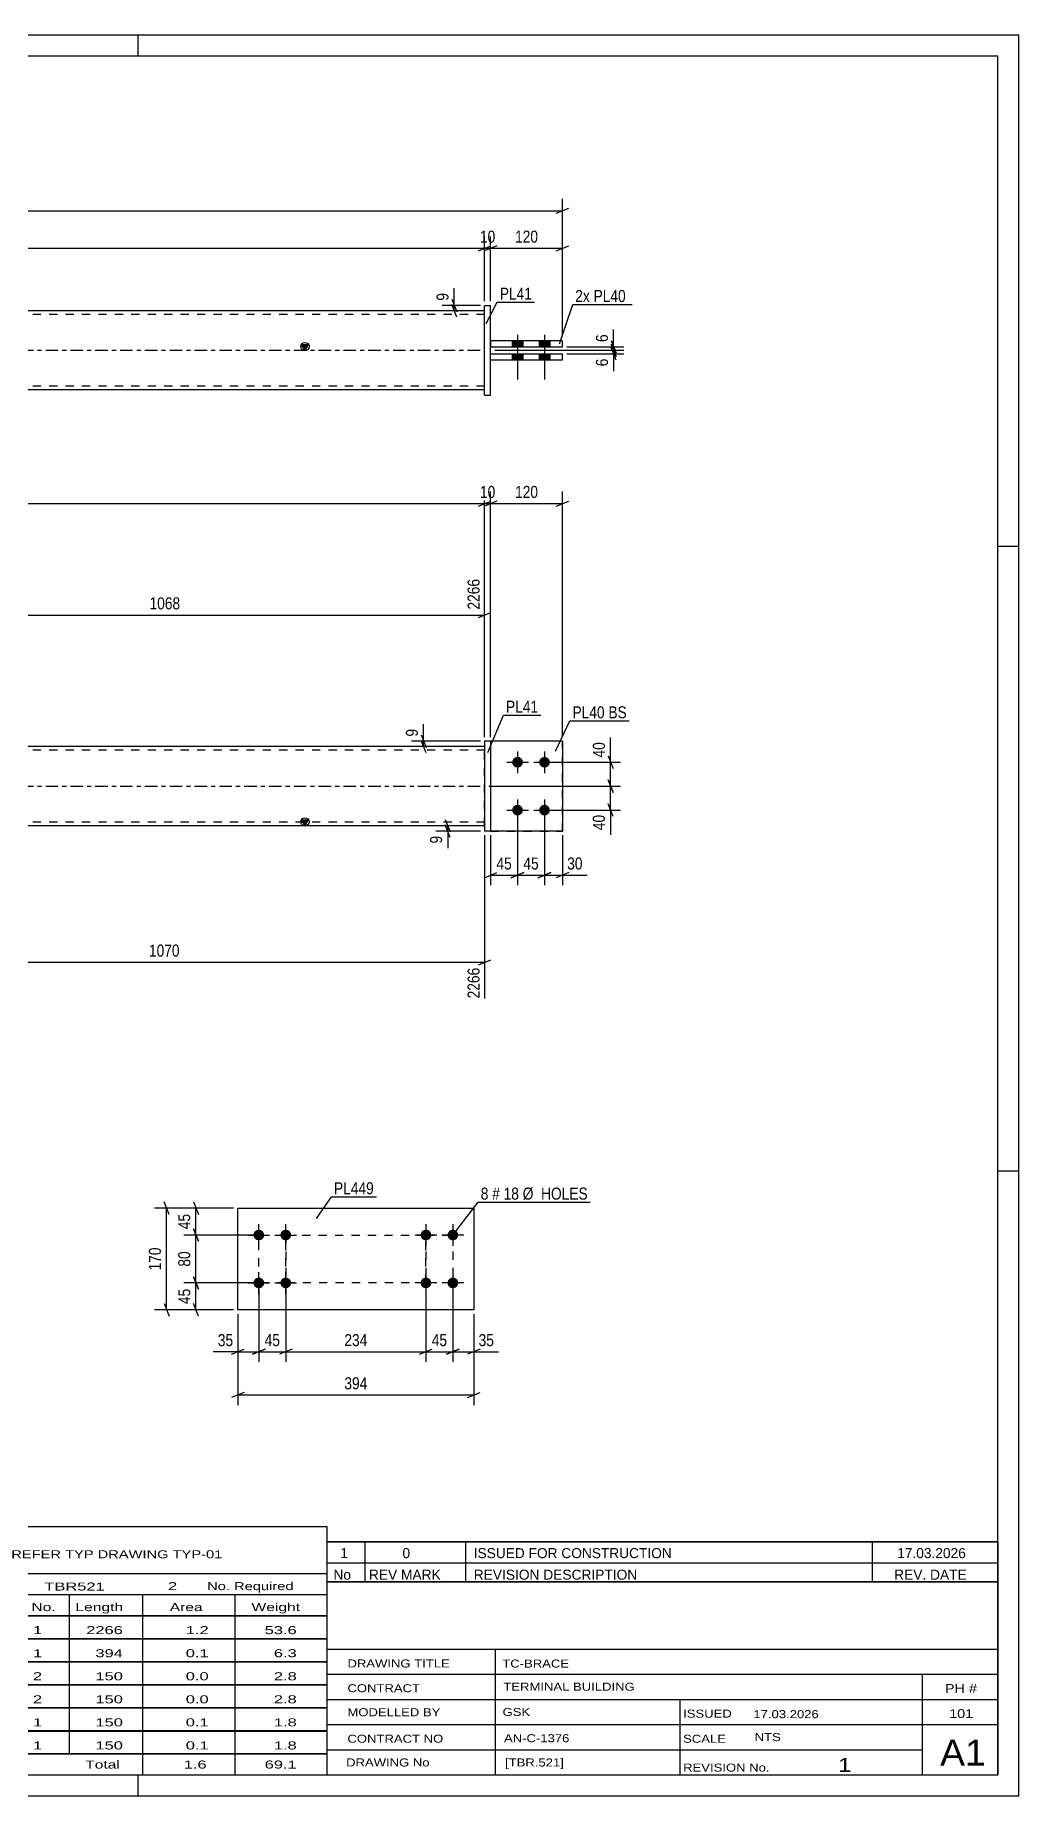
# Model space of a CAD drawing. Header units: millimetres. Extents: x 0 to 594, y 0 to 420.
# Drawn here: x 359.4 to 594, y 0 to 420 of the extents above; entities that cross this region are included whole.
import ezdxf

# ---------------------------------------------------------------- set-up
doc = ezdxf.new("R2010")
doc.units = ezdxf.units.MM
doc.linetypes.add('DXK_LINE_DOT2', pattern=[3.9198, 1.9599, -1.9599])
doc.linetypes.add('DXK_LINE_DOT3', pattern=[5.9187, 2.979, -0.9799, 0.9799, -0.9799])
doc.styles.add('Arial Narrow', font='ARIALN.TTF', dxfattribs={"height": 0.2})

# ---------------------------------------------------------------- blocks, each defined once
blk = doc.blocks.new('Unknown-585696459-1128')
at = {"color": 5, "linetype": 'Continuous'}
for p, q in [((594, 420), (0, 420)), ((384, 415), (384, 420)), ((594, 0), (594, 420)), ((589, 415), (5, 415)), ((589, 5), (589, 415)), ((594, 298), (589, 298)), ((594, 149), (589, 149)), ((5, 5), (589, 5)), ((384, 0), (384, 5)), ((0, 0), (594, 0))]:
    blk.add_line(p, q, dxfattribs=at)
blk = doc.blocks.new('Part-585696459-2042 - 1994')
at = {"color": 2, "linetype": 'Continuous'}
for p, q in [((485.17, 251.57), (468.03, 251.57)), ((485.17, 251.57), (485.17, 230.14)), ((485.17, 230.14), (468.03, 230.14))]:
    blk.add_line(p, q, dxfattribs=at)
at = {"color": 7, "linetype": 'DXK_LINE_DOT2'}
blk.add_line((468.03, 251.57), (468.03, 230.14), dxfattribs=at)
blk = doc.blocks.new('Part-585696459-2012 - 1994')
at = {"color": 2, "linetype": 'Continuous'}
for p, q in [((468.03, 251.57), (466.6, 251.57)), ((466.6, 251.57), (466.6, 230.14)), ((468.03, 251.57), (468.03, 230.14)), ((468.03, 230.14), (466.6, 230.14))]:
    blk.add_line(p, q, dxfattribs=at)
blk = doc.blocks.new('Part-585696459-2000 - 1994')
at = {"linetype": 'Continuous'}
blk.add_hatch(color=2, dxfattribs=at).paths.add_polyline_path([(423.74, 231.42), (422.94, 232.82), (424.54, 232.82)])
at = {"color": 2, "linetype": 'Continuous'}
for p, q in [((466.6, 250.28), (142.91, 250.28)), ((466.6, 231.42), (142.91, 231.42)), ((423.74, 231.42), (422.94, 232.82)), ((422.94, 232.82), (424.54, 232.82)), ((424.54, 232.82), (423.74, 231.42))]:
    blk.add_line(p, q, dxfattribs=at)
at = {"color": 7, "linetype": 'DXK_LINE_DOT2'}
for p, q in [((142.91, 250.28), (142.91, 231.42)), ((466.6, 249.42), (142.91, 249.42)), ((289.61, 250.28), (289.61, 249.42)), ((314.2, 250.28), (314.2, 249.42)), ((466.6, 231.42), (466.6, 250.28)), ((466.6, 232.28), (142.91, 232.28)), ((289.37, 231.42), (289.37, 232.28)), ((313.96, 231.42), (313.96, 232.28))]:
    blk.add_line(p, q, dxfattribs=at)
at = {"color": 7, "linetype": 'DXK_LINE_DOT3'}
blk.add_line((142.91, 240.85), (466.6, 240.85), dxfattribs=at)
at = {"color": 2, "linetype": 'Continuous'}
blk.add_circle((423.74, 232.32), 1, dxfattribs=at)
blk = doc.blocks.new('Part-585696459-2006 - 1994')
at = {"color": 7, "linetype": 'DXK_LINE_DOT2'}
for p, q in [((485.17, 251.57), (468.03, 251.57)), ((468.03, 251.57), (468.03, 230.14)), ((485.17, 230.14), (485.17, 251.57)), ((468.03, 230.14), (485.17, 230.14))]:
    blk.add_line(p, q, dxfattribs=at)
blk = doc.blocks.new('Bolt-585696459-2033 - 1994')
at = {"linetype": 'Continuous'}
for points in [[(474.45, 247.85, -1), (474.45, 245.28, -1)], [(480.88, 247.85, -1), (480.88, 245.28, -1)], [(474.45, 236.42, -1), (474.45, 233.85, -1)], [(480.88, 236.42, -1), (480.88, 233.85, -1)]]:
    blk.add_hatch(color=1, dxfattribs=at).paths.add_polyline_path(points)
at = {"color": 1, "linetype": 'Continuous'}
for p, q in [((474.45, 249.14), (474.45, 243.99)), ((480.88, 249.14), (480.88, 243.99)), ((471.88, 246.57), (477.03, 246.57)), ((478.31, 246.57), (483.45, 246.57)), ((474.45, 237.71), (474.45, 232.57)), ((480.88, 237.71), (480.88, 232.57)), ((471.88, 235.14), (477.03, 235.14)), ((478.31, 235.14), (483.45, 235.14))]:
    blk.add_line(p, q, dxfattribs=at)
blk = doc.blocks.new('Bolt-585696459-1688 - 1676')
at = {"linetype": 'Continuous'}
for points in [[(475.74, 347.11), (473.17, 347.11), (473.17, 345.69), (475.74, 345.69)], [(475.74, 347.11), (473.17, 347.11), (473.17, 345.69), (475.74, 345.69)], [(482.17, 347.11), (479.6, 347.11), (479.6, 345.69), (482.17, 345.69)], [(482.17, 347.11), (479.6, 347.11), (479.6, 345.69), (482.17, 345.69)], [(475.74, 343.97), (473.17, 343.97), (473.17, 342.54), (475.74, 342.54)], [(475.74, 343.97), (473.17, 343.97), (473.17, 342.54), (475.74, 342.54)], [(482.17, 343.97), (479.6, 343.97), (479.6, 342.54), (482.17, 342.54)], [(482.17, 343.97), (479.6, 343.97), (479.6, 342.54), (482.17, 342.54)]]:
    blk.add_hatch(color=1, dxfattribs=at).paths.add_polyline_path(points)
at = {"color": 1, "linetype": 'Continuous'}
for p, q in [((473.17, 347.11), (473.17, 345.69)), ((473.17, 347.11), (473.17, 345.69)), ((474.45, 348.54), (474.45, 337.83)), ((474.45, 348.54), (474.45, 337.83)), ((475.74, 347.11), (475.74, 345.69)), ((475.74, 347.11), (475.74, 345.69)), ((479.6, 347.11), (479.6, 345.69)), ((479.6, 347.11), (479.6, 345.69)), ((480.88, 348.54), (480.88, 337.83)), ((480.88, 348.54), (480.88, 337.83)), ((482.17, 347.11), (482.17, 345.69)), ((482.17, 347.11), (482.17, 345.69)), ((473.17, 343.97), (473.17, 342.54)), ((473.17, 343.97), (473.17, 342.54)), ((475.74, 343.97), (475.74, 342.54)), ((475.74, 343.97), (475.74, 342.54)), ((479.6, 343.97), (479.6, 342.54)), ((479.6, 343.97), (479.6, 342.54)), ((482.17, 343.97), (482.17, 342.54)), ((482.17, 343.97), (482.17, 342.54))]:
    blk.add_line(p, q, dxfattribs=at)
blk = doc.blocks.new('Part-585696459-1729 - 1676')
at = {"color": 2, "linetype": 'Continuous'}
for p, q in [((485.17, 347.11), (468.03, 347.11)), ((468.03, 347.11), (468.03, 345.69)), ((468.03, 345.69), (485.17, 345.69)), ((485.17, 345.69), (485.17, 347.11))]:
    blk.add_line(p, q, dxfattribs=at)
blk = doc.blocks.new('Part-585696459-1734 - 1676')
at = {"color": 2, "linetype": 'Continuous'}
for p, q in [((468.03, 342.54), (468.03, 343.97)), ((468.03, 343.97), (485.17, 343.97)), ((468.03, 342.54), (485.17, 342.54)), ((485.17, 342.54), (485.17, 343.97))]:
    blk.add_line(p, q, dxfattribs=at)
blk = doc.blocks.new('Part-585696459-1749 - 1676')
at = {"linetype": 'Continuous'}
blk.add_hatch(color=2, dxfattribs=at).paths.add_polyline_path([(423.74, 344.83), (422.94, 346.23), (424.54, 346.23)])
at = {"color": 2, "linetype": 'Continuous'}
for p, q in [((466.6, 354.26), (142.91, 354.26)), ((289.61, 345.83), (314.2, 345.83)), ((289.61, 345.83), (289.61, 343.83)), ((313.96, 345.69), (313.96, 345.83)), ((314.2, 345.83), (314.2, 345.69)), ((423.74, 344.83), (422.94, 346.23)), ((422.94, 346.23), (424.54, 346.23)), ((424.54, 346.23), (423.74, 344.83)), ((314.2, 343.83), (289.61, 343.83)), ((313.96, 343.97), (313.96, 343.83)), ((314.2, 343.83), (314.2, 343.97)), ((466.6, 335.4), (142.91, 335.4))]:
    blk.add_line(p, q, dxfattribs=at)
at = {"color": 7, "linetype": 'DXK_LINE_DOT2'}
for p, q in [((142.91, 354.26), (142.91, 335.4)), ((466.6, 353.4), (142.91, 353.4)), ((466.6, 335.4), (466.6, 354.26)), ((289.37, 345.83), (289.37, 343.83)), ((289.61, 345.83), (289.37, 345.83)), ((313.96, 345.83), (313.96, 343.97)), ((314.2, 345.83), (314.2, 343.97)), ((289.61, 343.83), (289.37, 343.83)), ((466.6, 336.26), (142.91, 336.26))]:
    blk.add_line(p, q, dxfattribs=at)
at = {"color": 7, "linetype": 'DXK_LINE_DOT3'}
blk.add_line((142.91, 344.83), (466.6, 344.83), dxfattribs=at)
at = {"color": 2, "linetype": 'Continuous'}
blk.add_circle((423.74, 345.73), 1, dxfattribs=at)
blk = doc.blocks.new('Part-585696459-1771 - 1676')
at = {"color": 2, "linetype": 'Continuous'}
for p, q in [((466.6, 334.11), (466.6, 355.54)), ((466.6, 355.54), (468.03, 355.54)), ((468.03, 334.11), (468.03, 355.54)), ((466.6, 334.11), (468.03, 334.11))]:
    blk.add_line(p, q, dxfattribs=at)
blk = doc.blocks.new('Part-585696459-6405 - 6404')
at = {"color": 2, "linetype": 'Continuous'}
for p, q in [((407.74, 140.2), (464.03, 140.2)), ((407.74, 115.92), (407.74, 140.2)), ((464.03, 140.2), (464.03, 115.92)), ((464.03, 115.92), (407.74, 115.92))]:
    blk.add_line(p, q, dxfattribs=at)
blk = doc.blocks.new('Bolt-585696459-6406 - 6404')
at = {"linetype": 'Continuous'}
for points in [[(452.6, 132.49, -1), (452.6, 135.06, -1)], [(459.03, 132.49, -1), (459.03, 135.06, -1)], [(452.6, 121.06, -1), (452.6, 123.63, -1)], [(459.03, 121.06, -1), (459.03, 123.63, -1)]]:
    blk.add_hatch(color=1, dxfattribs=at).paths.add_polyline_path(points)
at = {"color": 1, "linetype": 'Continuous'}
for p, q in [((452.6, 136.34), (452.6, 131.2)), ((459.03, 136.34), (459.03, 131.2)), ((455.17, 133.77), (450.03, 133.77)), ((461.6, 133.77), (456.46, 133.77)), ((455.17, 122.34), (450.03, 122.34)), ((452.6, 124.92), (452.6, 119.77)), ((461.6, 122.34), (456.46, 122.34)), ((459.03, 124.92), (459.03, 119.77))]:
    blk.add_line(p, q, dxfattribs=at)
blk = doc.blocks.new('Bolt-585696459-6407 - 6404')
at = {"linetype": 'Continuous'}
for points in [[(412.74, 135.06, -1), (412.74, 132.49, -1)], [(419.17, 135.06, -1), (419.17, 132.49, -1)], [(412.74, 123.63, -1), (412.74, 121.06, -1)], [(419.17, 123.63, -1), (419.17, 121.06, -1)]]:
    blk.add_hatch(color=1, dxfattribs=at).paths.add_polyline_path(points)
at = {"color": 1, "linetype": 'Continuous'}
for p, q in [((412.74, 131.2), (412.74, 136.34)), ((419.17, 131.2), (419.17, 136.34)), ((410.17, 133.77), (415.31, 133.77)), ((416.6, 133.77), (421.74, 133.77)), ((410.17, 122.34), (415.31, 122.34)), ((412.74, 119.77), (412.74, 124.92)), ((416.6, 122.34), (421.74, 122.34)), ((419.17, 119.77), (419.17, 124.92))]:
    blk.add_line(p, q, dxfattribs=at)
blk = doc.blocks.new('Rectangle-585696459-6589 - 6404')
at = {"color": 1, "linetype": 'DXK_LINE_DOT2'}
blk.add_lwpolyline([(412.74, 133.77), (419.17, 133.77), (419.17, 122.34), (412.74, 122.34), (412.74, 133.77)], close=True, dxfattribs=at)
blk = doc.blocks.new('Rectangle-585696459-6599 - 6404')
at = {"color": 1, "linetype": 'DXK_LINE_DOT2'}
blk.add_lwpolyline([(419.17, 133.77), (452.6, 133.77), (452.6, 122.34), (419.17, 122.34), (419.17, 133.77)], close=True, dxfattribs=at)
blk = doc.blocks.new('Rectangle-585696459-6609 - 6404')
at = {"color": 1, "linetype": 'DXK_LINE_DOT2'}
blk.add_lwpolyline([(452.6, 133.77), (459.03, 133.77), (459.03, 122.34), (452.6, 122.34), (452.6, 133.77)], close=True, dxfattribs=at)
blk = doc.blocks.new('StraightDimension-585696459-2132 - 1994')
at = {"color": 7, "linetype": 'Continuous'}
for p, q in [((451.43, 253.07), (452.63, 250.07)), ((465.6, 251.57), (449.18, 251.57)), ((465.6, 250.28), (449.18, 250.28)), ((452.63, 248.78), (451.43, 251.78)), ((452.03, 250.28), (452.03, 251.57))]:
    blk.add_line(p, q, dxfattribs=at)
at = {"color": 0}
blk.add_wipeout([(451.28, 255.12), (447.08, 255.12), (447.08, 252.09), (451.28, 252.09)], dxfattribs=at)
at = {"color": 7, "linetype": 'Continuous'}
blk.add_line((452.03, 251.57), (452.03, 255.64), dxfattribs=at)
blk.add_line((452.03, 251.57), (452.03, 255.64), dxfattribs=at)
at = {"color": 3, "style": 'Arial Narrow'}
blk.add_text('9', height=2.86, rotation=90.0002, dxfattribs=at).set_placement((450.68, 252.69))
blk = doc.blocks.new('StraightDimension-585696459-2083 - 1994')
at = {"color": 7, "linetype": 'Continuous'}
for p, q in [((142.91, 252.57), (142.91, 311.11)), ((466.6, 252.57), (466.6, 311.11)), ((144.41, 308.86), (141.41, 307.66)), ((142.91, 308.26), (466.6, 308.26)), ((465.1, 307.66), (468.1, 308.86))]:
    blk.add_line(p, q, dxfattribs=at)
at = {"color": 0}
blk.add_wipeout([(309.01, 309.01), (309.01, 313.21), (300.5, 313.21), (300.5, 309.01)], dxfattribs=at)
at = {"color": 3, "style": 'Arial Narrow'}
blk.add_text('2266', height=2.863, dxfattribs=at).set_placement((301.1, 309.61))
blk = doc.blocks.new('StraightDimension-585696459-2092 - 1994')
at = {"color": 7, "linetype": 'Continuous'}
for p, q in [((466.6, 252.57), (466.6, 311.11)), ((468.03, 252.57), (468.03, 311.11)), ((465.1, 307.66), (468.1, 308.86)), ((469.53, 308.86), (466.53, 307.66)), ((466.6, 308.26), (468.03, 308.26))]:
    blk.add_line(p, q, dxfattribs=at)
at = {"color": 0}
blk.add_wipeout([(469.74, 309.01), (469.74, 313.21), (464.88, 313.21), (464.88, 309.01)], dxfattribs=at)
at = {"color": 3, "style": 'Arial Narrow'}
blk.add_text('10', height=2.863, dxfattribs=at).set_placement((465.48, 309.61))
blk = doc.blocks.new('StraightDimension-585696459-2109 - 1994')
at = {"color": 7, "linetype": 'Continuous'}
for p, q in [((468.03, 252.57), (468.03, 311.11)), ((485.17, 252.57), (485.17, 311.11)), ((469.53, 308.86), (466.53, 307.66)), ((468.03, 308.26), (485.17, 308.26)), ((483.67, 307.66), (486.67, 308.86))]:
    blk.add_line(p, q, dxfattribs=at)
at = {"color": 0}
blk.add_wipeout([(479.94, 309.01), (479.94, 313.21), (473.26, 313.21), (473.26, 309.01)], dxfattribs=at)
at = {"color": 3, "style": 'Arial Narrow'}
blk.add_text('120', height=2.863, dxfattribs=at).set_placement((473.86, 309.61))
blk = doc.blocks.new('StraightDimension-585696459-2162 - 1994')
at = {"color": 7, "linetype": 'Continuous'}
for p, q in [((496.03, 248.07), (497.23, 245.07)), ((481.88, 246.57), (499.03, 246.57)), ((496.63, 240.85), (496.63, 246.57)), ((467.6, 240.85), (499.03, 240.85)), ((497.23, 239.35), (496.03, 242.35))]:
    blk.add_line(p, q, dxfattribs=at)
at = {"color": 0}
blk.add_wipeout([(495.88, 251.95), (491.68, 251.95), (491.68, 247.09), (495.88, 247.09)], dxfattribs=at)
at = {"color": 7, "linetype": 'Continuous'}
blk.add_line((496.63, 246.57), (496.63, 252.47), dxfattribs=at)
blk.add_line((496.63, 246.57), (496.63, 252.47), dxfattribs=at)
at = {"color": 3, "style": 'Arial Narrow'}
blk.add_text('40', height=2.863, rotation=90.0002, dxfattribs=at).set_placement((495.28, 247.69))
blk = doc.blocks.new('StraightDimension-585696459-2175 - 1994')
at = {"color": 7, "linetype": 'Continuous'}
for p, q in [((467.6, 240.85), (499.03, 240.85)), ((496.03, 242.35), (497.23, 239.35)), ((496.63, 235.14), (496.63, 240.85)), ((497.23, 233.64), (496.03, 236.64)), ((481.88, 235.14), (499.03, 235.14))]:
    blk.add_line(p, q, dxfattribs=at)
at = {"color": 0}
blk.add_wipeout([(495.88, 234.61), (491.68, 234.61), (491.68, 229.76), (495.88, 229.76)], dxfattribs=at)
at = {"color": 7, "linetype": 'Continuous'}
blk.add_line((496.63, 235.14), (496.63, 229.23), dxfattribs=at)
blk.add_line((496.63, 235.14), (496.63, 229.23), dxfattribs=at)
at = {"color": 3, "style": 'Arial Narrow'}
blk.add_text('40', height=2.863, rotation=90.0002, dxfattribs=at).set_placement((495.28, 230.36))
blk = doc.blocks.new('StraightDimension-585696459-2206 - 1994')
at = {"color": 7, "linetype": 'Continuous'}
for p, q in [((480.88, 234.14), (480.88, 217.22)), ((485.17, 229.14), (485.17, 217.22)), ((479.38, 219.02), (482.38, 220.22)), ((480.88, 219.62), (485.17, 219.62)), ((486.67, 220.22), (483.67, 219.02))]:
    blk.add_line(p, q, dxfattribs=at)
at = {"color": 0}
blk.add_wipeout([(490.55, 220.37), (490.55, 224.57), (485.69, 224.57), (485.69, 220.37)], dxfattribs=at)
at = {"color": 7, "linetype": 'Continuous'}
blk.add_line((485.17, 219.62), (491.08, 219.62), dxfattribs=at)
blk.add_line((485.17, 219.62), (491.08, 219.62), dxfattribs=at)
at = {"color": 3, "style": 'Arial Narrow'}
blk.add_text('30', height=2.863, dxfattribs=at).set_placement((486.29, 220.97))
blk = doc.blocks.new('StraightDimension-585696459-2219 - 1994')
at = {"color": 7, "linetype": 'Continuous'}
for p, q in [((474.45, 234.14), (474.45, 217.22)), ((480.88, 234.14), (480.88, 217.22)), ((472.95, 219.02), (475.95, 220.22)), ((474.45, 219.62), (480.88, 219.62)), ((482.38, 220.22), (479.38, 219.02))]:
    blk.add_line(p, q, dxfattribs=at)
at = {"color": 0}
blk.add_wipeout([(480.1, 220.37), (480.1, 224.57), (475.24, 224.57), (475.24, 220.37)], dxfattribs=at)
at = {"color": 3, "style": 'Arial Narrow'}
blk.add_text('45', height=2.863, dxfattribs=at).set_placement((475.84, 220.97))
blk = doc.blocks.new('StraightDimension-585696459-2229 - 1994')
at = {"color": 7, "linetype": 'Continuous'}
for p, q in [((474.45, 234.14), (474.45, 217.22)), ((468.03, 229.14), (468.03, 217.22)), ((466.53, 219.02), (469.53, 220.22)), ((468.03, 219.62), (474.45, 219.62)), ((475.95, 220.22), (472.95, 219.02))]:
    blk.add_line(p, q, dxfattribs=at)
at = {"color": 0}
blk.add_wipeout([(473.67, 220.37), (473.67, 224.57), (468.81, 224.57), (468.81, 220.37)], dxfattribs=at)
at = {"color": 3, "style": 'Arial Narrow'}
blk.add_text('45', height=2.863, dxfattribs=at).set_placement((469.41, 220.97))
blk = doc.blocks.new('StraightDimension-585696459-2246 - 1994')
at = {"color": 7, "linetype": 'Continuous'}
for p, q in [((465.6, 231.42), (454.95, 231.42)), ((457.2, 232.92), (458.4, 229.92)), ((458.4, 228.64), (457.2, 231.64)), ((457.8, 230.14), (457.8, 231.42)), ((465.6, 230.14), (454.95, 230.14))]:
    blk.add_line(p, q, dxfattribs=at)
at = {"color": 0}
blk.add_wipeout([(457.05, 229.61), (452.85, 229.61), (452.85, 226.58), (457.05, 226.58)], dxfattribs=at)
at = {"color": 7, "linetype": 'Continuous'}
blk.add_line((457.8, 230.14), (457.8, 226.06), dxfattribs=at)
blk.add_line((457.8, 230.14), (457.8, 226.06), dxfattribs=at)
at = {"color": 3, "style": 'Arial Narrow'}
blk.add_text('9', height=2.86, rotation=90.0002, dxfattribs=at).set_placement((456.45, 227.18))
blk = doc.blocks.new('StraightDimension-585696459-2432 - 1994')
at = {"color": 7, "linetype": 'Continuous'}
for p, q in [((314.05, 251.28), (314.05, 290.3)), ((466.6, 252.57), (466.6, 290.3)), ((315.55, 282.28), (312.55, 281.08)), ((314.05, 281.68), (466.6, 281.68)), ((465.1, 281.08), (468.1, 282.28))]:
    blk.add_line(p, q, dxfattribs=at)
at = {"color": 0, "linetype": 'Continuous'}
blk.add_wipeout([(466, 290.9), (461.8, 290.9), (461.8, 282.38), (466, 282.38)], dxfattribs=at)
at = {"color": 0}
blk.add_wipeout([(394.58, 282.43), (394.58, 286.63), (386.07, 286.63), (386.07, 282.43)], dxfattribs=at)
at = {"color": 3, "linetype": 'Continuous', "style": 'Arial Narrow'}
blk.add_text('2266', height=2.863, rotation=90.0002, dxfattribs=at).set_placement((465.4, 282.98))
at = {"color": 3, "style": 'Arial Narrow'}
blk.add_text('1068', height=2.863, dxfattribs=at).set_placement((386.67, 283.03))
blk = doc.blocks.new('StraightDimension-585696459-2300 - 1994')
at = {"color": 7, "linetype": 'Continuous'}
for p, q in [((313.8, 230.42), (313.8, 190.23)), ((466.6, 229.14), (466.6, 190.23)), ((315.3, 199.45), (312.3, 198.25)), ((313.8, 198.85), (466.6, 198.85)), ((465.1, 198.25), (468.1, 199.45))]:
    blk.add_line(p, q, dxfattribs=at)
at = {"color": 0}
blk.add_wipeout([(394.46, 199.6), (394.46, 203.8), (385.94, 203.8), (385.94, 199.6)], dxfattribs=at)
at = {"color": 0, "linetype": 'Continuous'}
blk.add_wipeout([(466, 198.15), (461.8, 198.15), (461.8, 189.63), (466, 189.63)], dxfattribs=at)
at = {"color": 3, "style": 'Arial Narrow'}
blk.add_text('1070', height=2.863, dxfattribs=at).set_placement((386.54, 200.2))
at = {"color": 3, "linetype": 'Continuous', "style": 'Arial Narrow'}
blk.add_text('2266', height=2.863, rotation=90.0002, dxfattribs=at).set_placement((465.4, 190.23))
blk = doc.blocks.new('StraightDimension-585696459-1831 - 1676')
at = {"color": 7, "linetype": 'Continuous'}
for p, q in [((465.1, 368.56), (468.1, 369.76)), ((469.53, 369.76), (466.53, 368.56)), ((466.6, 356.54), (466.6, 372.01)), ((468.03, 356.54), (468.03, 372.01)), ((466.6, 369.16), (468.03, 369.16))]:
    blk.add_line(p, q, dxfattribs=at)
at = {"color": 0}
blk.add_wipeout([(469.74, 369.91), (469.74, 374.11), (464.88, 374.11), (464.88, 369.91)], dxfattribs=at)
at = {"color": 3, "style": 'Arial Narrow'}
blk.add_text('10', height=2.863, dxfattribs=at).set_placement((465.48, 370.51))
blk = doc.blocks.new('StraightDimension-585696459-1810 - 1676')
at = {"color": 7, "linetype": 'Continuous'}
for p, q in [((458.74, 357.04), (459.94, 354.04)), ((465.6, 355.54), (456.49, 355.54)), ((465.6, 354.26), (456.49, 354.26)), ((459.94, 352.76), (458.74, 355.76)), ((459.34, 354.26), (459.34, 355.54))]:
    blk.add_line(p, q, dxfattribs=at)
at = {"color": 0}
blk.add_wipeout([(458.59, 359.1), (454.39, 359.1), (454.39, 356.07), (458.59, 356.07)], dxfattribs=at)
at = {"color": 7, "linetype": 'Continuous'}
blk.add_line((459.34, 355.54), (459.34, 359.62), dxfattribs=at)
blk.add_line((459.34, 355.54), (459.34, 359.62), dxfattribs=at)
at = {"color": 3, "style": 'Arial Narrow'}
blk.add_text('9', height=2.86, rotation=90.0002, dxfattribs=at).set_placement((457.99, 356.67))
blk = doc.blocks.new('StraightDimension-585696459-1872 - 1676')
at = {"color": 7, "linetype": 'Continuous'}
for p, q in [((125.84, 378.71), (122.84, 377.51)), ((124.34, 348.11), (124.34, 380.96)), ((124.34, 378.11), (485.17, 378.11)), ((483.67, 377.51), (486.67, 378.71)), ((485.17, 348.11), (485.17, 380.96))]:
    blk.add_line(p, q, dxfattribs=at)
at = {"color": 0}
blk.add_wipeout([(309.01, 378.86), (309.01, 383.06), (300.5, 383.06), (300.5, 378.86)], dxfattribs=at)
at = {"color": 3, "style": 'Arial Narrow'}
blk.add_text('2526', height=2.863, dxfattribs=at).set_placement((301.1, 379.46))
blk = doc.blocks.new('StraightDimension-585696459-1791 - 1676')
at = {"color": 7, "linetype": 'Continuous'}
for p, q in [((469.03, 344.83), (499.77, 344.83)), ((496.77, 346.33), (497.97, 343.33)), ((497.97, 342.47), (496.77, 345.47)), ((497.37, 343.97), (497.37, 344.83)), ((486.17, 343.97), (499.77, 343.97))]:
    blk.add_line(p, q, dxfattribs=at)
at = {"color": 0}
blk.add_wipeout([(496.62, 343.45), (492.42, 343.45), (492.42, 340.42), (496.62, 340.42)], dxfattribs=at)
at = {"color": 7, "linetype": 'Continuous'}
blk.add_line((497.37, 343.97), (497.37, 339.89), dxfattribs=at)
blk.add_line((497.37, 343.97), (497.37, 339.89), dxfattribs=at)
at = {"color": 3, "style": 'Arial Narrow'}
blk.add_text('6', height=2.86, rotation=90.0002, dxfattribs=at).set_placement((496.02, 341.02))
blk = doc.blocks.new('StraightDimension-585696459-1800 - 1676')
at = {"color": 7, "linetype": 'Continuous'}
for p, q in [((469.03, 344.83), (499.77, 344.83)), ((486.17, 345.69), (499.77, 345.69)), ((496.77, 347.19), (497.97, 344.19)), ((497.97, 343.33), (496.77, 346.33)), ((497.37, 344.83), (497.37, 345.69))]:
    blk.add_line(p, q, dxfattribs=at)
at = {"color": 0}
blk.add_wipeout([(496.62, 349.24), (492.42, 349.24), (492.42, 346.21), (496.62, 346.21)], dxfattribs=at)
at = {"color": 7, "linetype": 'Continuous'}
blk.add_line((497.37, 345.69), (497.37, 349.76), dxfattribs=at)
blk.add_line((497.37, 345.69), (497.37, 349.76), dxfattribs=at)
at = {"color": 3, "style": 'Arial Narrow'}
blk.add_text('6', height=2.86, rotation=90.0002, dxfattribs=at).set_placement((496.02, 346.81))
blk = doc.blocks.new('StraightDimension-585696459-1821 - 1676')
at = {"color": 7, "linetype": 'Continuous'}
for p, q in [((469.53, 369.76), (466.53, 368.56)), ((468.03, 356.54), (468.03, 372.01)), ((483.67, 368.56), (486.67, 369.76)), ((485.17, 348.11), (485.17, 372.01)), ((468.03, 369.16), (485.17, 369.16))]:
    blk.add_line(p, q, dxfattribs=at)
at = {"color": 0}
blk.add_wipeout([(479.94, 369.91), (479.94, 374.11), (473.26, 374.11), (473.26, 369.91)], dxfattribs=at)
at = {"color": 3, "style": 'Arial Narrow'}
blk.add_text('120', height=2.863, dxfattribs=at).set_placement((473.86, 370.51))
blk = doc.blocks.new('StraightDimension-585696459-1841 - 1676')
at = {"color": 7, "linetype": 'Continuous'}
for p, q in [((144.41, 369.76), (141.41, 368.56)), ((142.91, 356.54), (142.91, 372.01)), ((465.1, 368.56), (468.1, 369.76)), ((466.6, 356.54), (466.6, 372.01)), ((142.91, 369.16), (466.6, 369.16))]:
    blk.add_line(p, q, dxfattribs=at)
at = {"color": 0}
blk.add_wipeout([(309.01, 369.91), (309.01, 374.11), (300.5, 374.11), (300.5, 369.91)], dxfattribs=at)
at = {"color": 3, "style": 'Arial Narrow'}
blk.add_text('2266', height=2.863, dxfattribs=at).set_placement((301.1, 370.51))
blk = doc.blocks.new('StraightDimension-585696459-6568 - 6404')
at = {"color": 7, "linetype": 'Continuous'}
for p, q in [((397.14, 135.27), (398.34, 132.27)), ((411.74, 133.77), (394.89, 133.77)), ((397.74, 122.34), (397.74, 133.77)), ((411.74, 122.34), (394.89, 122.34)), ((398.34, 120.84), (397.14, 123.84))]:
    blk.add_line(p, q, dxfattribs=at)
at = {"color": 0}
blk.add_wipeout([(396.99, 130.49), (392.79, 130.49), (392.79, 125.63), (396.99, 125.63)], dxfattribs=at)
at = {"color": 3, "style": 'Arial Narrow'}
blk.add_text('80', height=2.863, rotation=90.0002, dxfattribs=at).set_placement((396.39, 126.23))
blk = doc.blocks.new('StraightDimension-585696459-6411 - 6404')
at = {"color": 7, "linetype": 'Continuous'}
for p, q in [((459.03, 121.34), (459.03, 103.52)), ((464.03, 114.92), (464.03, 103.52)), ((457.53, 105.32), (460.53, 106.52)), ((459.03, 105.92), (464.03, 105.92)), ((465.53, 106.52), (462.53, 105.32))]:
    blk.add_line(p, q, dxfattribs=at)
at = {"color": 0}
blk.add_wipeout([(469.41, 106.67), (469.41, 110.87), (464.56, 110.87), (464.56, 106.67)], dxfattribs=at)
at = {"color": 7, "linetype": 'Continuous'}
blk.add_line((464.03, 105.92), (469.94, 105.92), dxfattribs=at)
blk.add_line((464.03, 105.92), (469.94, 105.92), dxfattribs=at)
at = {"color": 3, "style": 'Arial Narrow'}
blk.add_text('35', height=2.863, dxfattribs=at).set_placement((465.16, 107.27))
blk = doc.blocks.new('StraightDimension-585696459-6412 - 6404')
at = {"color": 7, "linetype": 'Continuous'}
for p, q in [((452.6, 121.34), (452.6, 103.52)), ((459.03, 121.34), (459.03, 103.52)), ((451.1, 105.32), (454.1, 106.52)), ((452.6, 105.92), (459.03, 105.92)), ((460.53, 106.52), (457.53, 105.32))]:
    blk.add_line(p, q, dxfattribs=at)
at = {"color": 0}
blk.add_wipeout([(458.25, 106.67), (458.25, 110.87), (453.39, 110.87), (453.39, 106.67)], dxfattribs=at)
at = {"color": 3, "style": 'Arial Narrow'}
blk.add_text('45', height=2.863, dxfattribs=at).set_placement((453.99, 107.27))
blk = doc.blocks.new('StraightDimension-585696459-6413 - 6404')
at = {"color": 7, "linetype": 'Continuous'}
for p, q in [((419.17, 121.34), (419.17, 103.52)), ((452.6, 121.34), (452.6, 103.52)), ((420.67, 106.52), (417.67, 105.32)), ((419.17, 105.92), (452.6, 105.92)), ((451.1, 105.32), (454.1, 106.52))]:
    blk.add_line(p, q, dxfattribs=at)
at = {"color": 0}
blk.add_wipeout([(439.23, 106.67), (439.23, 110.87), (432.55, 110.87), (432.55, 106.67)], dxfattribs=at)
at = {"color": 3, "style": 'Arial Narrow'}
blk.add_text('234', height=2.863, dxfattribs=at).set_placement((433.15, 107.27))
blk = doc.blocks.new('StraightDimension-585696459-6414 - 6404')
at = {"color": 7, "linetype": 'Continuous'}
for p, q in [((412.74, 121.34), (412.74, 103.52)), ((419.17, 121.34), (419.17, 103.52)), ((411.24, 105.32), (414.24, 106.52)), ((412.74, 105.92), (419.17, 105.92)), ((420.67, 106.52), (417.67, 105.32))]:
    blk.add_line(p, q, dxfattribs=at)
at = {"color": 0}
blk.add_wipeout([(418.39, 106.67), (418.39, 110.87), (413.53, 110.87), (413.53, 106.67)], dxfattribs=at)
at = {"color": 3, "style": 'Arial Narrow'}
blk.add_text('45', height=2.863, dxfattribs=at).set_placement((414.13, 107.27))
blk = doc.blocks.new('StraightDimension-585696459-6415 - 6404')
at = {"color": 7, "linetype": 'Continuous'}
for p, q in [((412.74, 121.34), (412.74, 103.52)), ((407.74, 114.92), (407.74, 103.52)), ((406.24, 105.32), (409.24, 106.52)), ((407.74, 105.92), (412.74, 105.92)), ((414.24, 106.52), (411.24, 105.32))]:
    blk.add_line(p, q, dxfattribs=at)
at = {"color": 0}
blk.add_wipeout([(407.22, 106.67), (407.22, 110.87), (402.36, 110.87), (402.36, 106.67)], dxfattribs=at)
at = {"color": 7, "linetype": 'Continuous'}
blk.add_line((407.74, 105.92), (401.84, 105.92), dxfattribs=at)
blk.add_line((407.74, 105.92), (401.84, 105.92), dxfattribs=at)
at = {"color": 3, "style": 'Arial Narrow'}
blk.add_text('35', height=2.863, dxfattribs=at).set_placement((402.96, 107.27))
blk = doc.blocks.new('StraightDimension-585696459-6431 - 6404')
at = {"color": 7, "linetype": 'Continuous'}
for p, q in [((407.74, 114.92), (407.74, 93.22)), ((464.03, 114.92), (464.03, 93.22)), ((409.24, 96.22), (406.24, 95.02)), ((407.74, 95.62), (464.03, 95.62)), ((462.53, 95.02), (465.53, 96.22))]:
    blk.add_line(p, q, dxfattribs=at)
at = {"color": 0}
blk.add_wipeout([(439.23, 96.37), (439.23, 100.57), (432.55, 100.57), (432.55, 96.37)], dxfattribs=at)
at = {"color": 3, "style": 'Arial Narrow'}
blk.add_text('394', height=2.863, dxfattribs=at).set_placement((433.15, 96.97))
blk = doc.blocks.new('StraightDimension-585696459-6451 - 6404')
at = {"color": 7, "linetype": 'Continuous'}
for p, q in [((406.74, 140.2), (387.89, 140.2)), ((391.34, 138.7), (390.14, 141.7)), ((390.74, 115.92), (390.74, 140.2)), ((406.74, 115.92), (387.89, 115.92)), ((390.14, 117.42), (391.34, 114.42))]:
    blk.add_line(p, q, dxfattribs=at)
at = {"color": 0}
blk.add_wipeout([(389.99, 131.4), (385.79, 131.4), (385.79, 124.72), (389.99, 124.72)], dxfattribs=at)
at = {"color": 3, "style": 'Arial Narrow'}
blk.add_text('170', height=2.863, rotation=90.0002, dxfattribs=at).set_placement((389.39, 125.32))
blk = doc.blocks.new('StraightDimension-585696459-6567 - 6404')
at = {"color": 7, "linetype": 'Continuous'}
for p, q in [((406.74, 140.2), (394.89, 140.2)), ((397.14, 141.7), (398.34, 138.7)), ((397.74, 133.77), (397.74, 140.2)), ((398.34, 132.27), (397.14, 135.27)), ((411.74, 133.77), (394.89, 133.77))]:
    blk.add_line(p, q, dxfattribs=at)
at = {"color": 0}
blk.add_wipeout([(396.99, 139.41), (392.79, 139.41), (392.79, 134.56), (396.99, 134.56)], dxfattribs=at)
at = {"color": 3, "style": 'Arial Narrow'}
blk.add_text('45', height=2.863, rotation=90.0002, dxfattribs=at).set_placement((396.39, 135.16))
blk = doc.blocks.new('StraightDimension-585696459-6569 - 6404')
at = {"color": 7, "linetype": 'Continuous'}
for p, q in [((411.74, 122.34), (394.89, 122.34)), ((397.14, 123.84), (398.34, 120.84)), ((397.74, 115.92), (397.74, 122.34)), ((406.74, 115.92), (394.89, 115.92)), ((398.34, 114.42), (397.14, 117.42))]:
    blk.add_line(p, q, dxfattribs=at)
at = {"color": 0}
blk.add_wipeout([(396.99, 121.56), (392.79, 121.56), (392.79, 116.7), (396.99, 116.7)], dxfattribs=at)
at = {"color": 3, "style": 'Arial Narrow'}
blk.add_text('45', height=2.863, rotation=90.0002, dxfattribs=at).set_placement((396.39, 117.3))
blk = doc.blocks.new('Unknown-585696459-6688')
at = {"color": 7, "linetype": 'Continuous'}
for p, q in [((429, 51.05), (429, 5)), ((429, 51.05), (589, 51.05)), ((589, 51), (589, 5)), ((429, 35), (589, 35)), ((469.14, 35), (469.14, 5)), ((429, 29), (589, 29)), ((571, 5.05), (571, 29.05)), ((429, 23), (589, 23)), ((513.14, 23), (513.14, 5)), ((429, 17), (589, 17)), ((429, 11), (571, 11)), ((429, 5), (589, 5))]:
    blk.add_line(p, q, dxfattribs=at)
at = {"color": 7, "style": 'Arial Narrow'}
for s, height, width, p in [('DRAWING TITLE', 1.9089, 1.425378, (433.88, 30.61)), ('TC-BRACE', 1.909, 1.425378, (470.81, 30.59)), ('CONTRACT', 1.909, 1.425378, (433.88, 24.71)), ('TERMINAL BUILDING', 1.9089, 1.425378, (471.06, 25.07)), ('MODELLED BY', 1.9089, 1.425378, (433.88, 18.98)), ('GSK', 1.909, 1.425378, (470.88, 19.04)), ('ISSUED', 1.909, 1.425378, (513.94, 18.64)), ('17.03.2026', 1.909, 1.425378, (530.69, 18.52)), ('CONTRACT NO', 1.9089, 1.425378, (433.88, 12.66)), ('AN-C-1376', 1.909, 1.425378, (471.23, 12.78)), ('SCALE', 1.909, 1.425378, (513.94, 12.65)), ('A1', 6.204, 1.25, (575.24, 7.2)), ('DRAWING No', 1.909, 1.425378, (433.56, 7)), ('[TBR.521]', 1.909, 1.425378, (471.46, 6.99)), ('1', 3.34, 1.5, (550.91, 5.68)), ('REVISION No.', 1.9089, 1.425378, (513.94, 5.77))]:
    blk.add_text(s, height=height, dxfattribs=dict(at, width=width)).set_placement(p)
at = {"color": 7, "linetype": 'Continuous', "style": 'Arial Narrow'}
for s, height, width, p in [('PH #', 2.1, 1.42538, (576.4, 24.55)), ('101', 2.1, 1.42538, (577.41, 18.55)), ('NTS', 1.909, 1.425378, (531, 13.05))]:
    blk.add_text(s, height=height, dxfattribs=dict(at, width=width)).set_placement(p)
blk = doc.blocks.new('Unknown-585696459-6689')
at = {"color": 7, "linetype": 'Continuous'}
for p, q in [((429, 60.55), (589, 60.55)), ((589, 60.55), (429, 60.55)), ((429, 60.55), (429, 55.55)), ((438, 60.55), (438, 55.55)), ((462, 60.55), (462, 55.55)), ((559, 60.55), (559, 55.55)), ((589, 60.55), (589, 55.55)), ((429, 55.55), (589, 55.55)), ((429, 55.55), (429, 51.05)), ((429, 55.55), (589, 55.55)), ((438, 55.55), (438, 51.05)), ((462, 55.55), (462, 51.05)), ((559, 55.55), (559, 51.05)), ((589, 55.55), (589, 51.05)), ((589, 51.05), (429, 51.05))]:
    blk.add_line(p, q, dxfattribs=at)
at = {"color": 7, "linetype": 'Continuous', "style": 'Arial Narrow'}
for s, height, width, p in [('1', 2.39, 1.196471, (432.16, 56.7)), ('0', 2.39, 1.196471, (447, 56.7)), ('ISSUED FOR CONSTRUCTION', 2.3861, 1.196471, (464, 56.7)), ('17.03.2026', 2.386, 1.196471, (565, 56.7)), ('No', 2.386, 1.2, (430.54, 51.55)), ('REV MARK', 2.386, 1.2, (439, 51.55)), ('REVISION DESCRIPTION', 2.3861, 1.2, (464, 51.55)), ('REV. DATE', 2.386, 1.2, (564.28, 51.55))]:
    blk.add_text(s, height=height, dxfattribs=dict(at, width=width)).set_placement(p)
blk = doc.blocks.new('Unknown-585696459-6690')
at = {"color": 7, "linetype": 'Continuous'}
for p, q in [((269, 64.25), (429, 64.25)), ((269, 53), (269, 64.25)), ((429, 64.25), (429, 53)), ((269, 53), (429, 53)), ((269, 53), (269, 48)), ((429, 53), (429, 48)), ((269, 48), (429, 48)), ((269, 48), (269, 43)), ((293, 48), (293, 43)), ((328.5, 48), (328.5, 43)), ((354.5, 48), (354.5, 43)), ((367.5, 48), (367.5, 43)), ((385, 48), (385, 43)), ((407, 48), (407, 43)), ((429, 48), (429, 43)), ((269, 43), (429, 43)), ((269, 42.95), (269, 37.55)), ((269, 42.95), (429, 42.95)), ((293, 43), (293, 37.5)), ((328.5, 43), (328.5, 37.5)), ((354.5, 43), (354.5, 37.5)), ((367.5, 43), (367.5, 37.5)), ((385, 43), (385, 37.5)), ((407, 43), (407, 37.5)), ((429, 42.95), (429, 37.55)), ((269, 37.55), (429, 37.55)), ((269, 37.45), (269, 32.05)), ((269, 37.45), (429, 37.45)), ((293, 37.5), (293, 32)), ((328.5, 37.5), (328.5, 32)), ((354.5, 37.5), (354.5, 32)), ((367.5, 37.5), (367.5, 32)), ((385, 37.5), (385, 32)), ((407, 37.5), (407, 32)), ((429, 37.45), (429, 32.05)), ((269, 32.05), (429, 32.05)), ((269, 31.95), (269, 26.55)), ((269, 31.95), (429, 31.95)), ((293, 32), (293, 26.5)), ((328.5, 32), (328.5, 26.5)), ((354.5, 32), (354.5, 26.5)), ((367.5, 32), (367.5, 26.5)), ((385, 32), (385, 26.5)), ((407, 32), (407, 26.5)), ((429, 31.95), (429, 26.55)), ((269, 26.55), (429, 26.55)), ((269, 26.45), (269, 21.05)), ((269, 26.45), (429, 26.45)), ((293, 26.5), (293, 21)), ((328.5, 26.5), (328.5, 21)), ((354.5, 26.5), (354.5, 21)), ((367.5, 26.5), (367.5, 21)), ((385, 26.5), (385, 21)), ((407, 26.5), (407, 21)), ((429, 26.45), (429, 21.05)), ((269, 21.05), (429, 21.05)), ((293, 21), (293, 15.5)), ((328.5, 21), (328.5, 15.5)), ((354.5, 21), (354.5, 15.5)), ((367.5, 21), (367.5, 15.5)), ((385, 21), (385, 15.5)), ((407, 21), (407, 15.5)), ((269, 20.95), (269, 15.55)), ((269, 20.95), (429, 20.95)), ((429, 20.95), (429, 15.55)), ((269, 15.55), (429, 15.55)), ((269, 15.45), (269, 10.05)), ((269, 15.45), (429, 15.45)), ((293, 15.5), (293, 10)), ((328.5, 15.5), (328.5, 10)), ((354.5, 15.5), (354.5, 10)), ((367.5, 15.5), (367.5, 10)), ((385, 15.5), (385, 10)), ((407, 15.5), (407, 10)), ((429, 15.45), (429, 10.05)), ((269, 10.05), (429, 10.05)), ((269, 10), (429, 10)), ((269, 10), (269, 5)), ((385, 10), (385, 5)), ((407, 10), (407, 5)), ((429, 10), (429, 5)), ((269, 5), (429, 5))]:
    blk.add_line(p, q, dxfattribs=at)
at = {"color": 7, "style": 'Arial Narrow'}
for s, height, width, p in [('GENERAL NOTES & WELD DETAILS :', 2.8633, 1.4, (270.15, 56.56)), ('REFER TYP DRAWING TYP-01', 1.9089, 1.6, (353.7, 56.66)), ("MATERIAL LIST FOR ASSEMBLY MK'D", 1.9089, 1.6, (270.15, 49.06)), ('TBR521', 1.909, 1.794707, (361.59, 48.97)), ('2', 1.91, 1.794707, (391.08, 49.06)), ('No. Required', 1.9089, 1.6, (400.41, 49.06)), ('Mark', 1.909, 1.7, (270.34, 44)), ('Profile', 1.909, 1.7, (303.41, 44)), ('Material', 1.909, 1.7, (333.54, 44.06)), ('No.', 1.909, 1.7, (358.5, 44.06)), ('Length', 1.909, 1.7, (369, 44.06)), ('Area', 1.909, 1.7, (391.5, 44.06)), ('Weight', 1.909, 1.7, (411, 44.06))]:
    blk.add_text(s, height=height, dxfattribs=dict(at, width=width)).set_placement(p)
at = {"color": 7, "linetype": 'Continuous', "style": 'Arial Narrow'}
for s, height, width, p in [('TBR521', 1.909, 1.794707, (270.5, 38.56)), ('SHS132*6', 1.909, 1.794707, (295, 38.56)), ('E350', 1.909, 1.794707, (334.74, 38.56)), ('1', 1.91, 1.794707, (358.86, 38.56)), ('2266', 1.909, 1.794707, (371.58, 38.56)), ('1.2', 1.909, 1.794707, (395.32, 38.56)), ('53.6', 1.909, 1.794707, (414.14, 38.56)), ('PL449', 1.909, 1.794707, (270.5, 33.06)), ('PL12*170', 1.909, 1.794707, (295, 33.06)), ('E350', 1.909, 1.794707, (334.74, 33.06)), ('1', 1.91, 1.794707, (358.86, 33.06)), ('394', 1.909, 1.794707, (373.77, 33.06)), ('0.1', 1.909, 1.794707, (395.32, 33.06)), ('6.3', 1.909, 1.794707, (416.33, 33.06)), ('PL40', 1.909, 1.794707, (270.5, 27.56)), ('PL10*120', 1.909, 1.794707, (295, 27.56)), ('E350', 1.909, 1.794707, (334.74, 27.56)), ('2', 1.91, 1.794707, (358.86, 27.56)), ('150', 1.909, 1.794707, (373.77, 27.56)), ('0.0', 1.909, 1.794707, (395.32, 27.56)), ('2.8', 1.909, 1.794707, (416.33, 27.56)), ('PL564', 1.909, 1.794707, (270.5, 22.06)), ('PL10*120', 1.909, 1.794707, (295, 22.06)), ('E350', 1.909, 1.794707, (334.74, 22.06)), ('2', 1.91, 1.794707, (358.86, 22.06)), ('150', 1.909, 1.794707, (373.77, 22.06)), ('0.0', 1.909, 1.794707, (395.32, 22.06)), ('2.8', 1.909, 1.794707, (416.33, 22.06)), ('PL41', 1.909, 1.794707, (270.5, 16.56)), ('PL10*150', 1.909, 1.794707, (295, 16.56)), ('E350', 1.909, 1.794707, (334.74, 16.56)), ('1', 1.91, 1.794707, (358.86, 16.56)), ('150', 1.909, 1.794707, (373.77, 16.56)), ('0.1', 1.909, 1.794707, (395.32, 16.56)), ('1.8', 1.909, 1.794707, (416.33, 16.56)), ('PL565', 1.909, 1.794707, (270.5, 11.06)), ('PL10*150', 1.909, 1.794707, (295, 11.06)), ('E350', 1.909, 1.794707, (334.74, 11.06)), ('1', 1.91, 1.794707, (358.86, 11.06)), ('150', 1.909, 1.794707, (373.77, 11.06)), ('0.1', 1.909, 1.794707, (395.32, 11.06)), ('1.8', 1.909, 1.794707, (416.33, 11.06)), ('Total', 1.909, 1.7, (371.33, 6.5)), ('1.6', 1.909, 1.794707, (394.83, 6.5)), ('69.1', 1.909, 1.794707, (414.14, 6.5))]:
    blk.add_text(s, height=height, dxfattribs=dict(at, width=width)).set_placement(p)
blk = doc.blocks.new('MarkSet-585696459-2484 - 1994')
at = {"color": 0}
blk.add_wipeout([(495.22, 257.04), (495.22, 260.04), (487.55, 260.04), (487.55, 257.04)], dxfattribs=at)
blk.add_wipeout([(495.22, 257.04), (495.22, 260.04), (487.55, 260.04), (487.55, 257.04)], dxfattribs=at)
at = {"color": 30, "linetype": 'Continuous'}
blk.add_line((483.54, 249.21), (486.95, 256.44), dxfattribs=at)
at = {"color": 0}
blk.add_wipeout([(500.51, 257.04), (500.51, 260.04), (496.12, 260.04), (496.12, 257.04)], dxfattribs=at)
blk.add_wipeout([(500.51, 257.04), (500.51, 260.04), (496.12, 260.04), (496.12, 257.04)], dxfattribs=at)
at = {"color": 30, "linetype": 'Continuous'}
blk.add_line((486.95, 256.44), (501.11, 256.44), dxfattribs=at)
at = {"color": 3, "style": 'Arial Narrow'}
for s, p in [('PL40', (487.55, 257.04)), ('BS', (496.12, 257.04))]:
    blk.add_text(s, height=2.863, dxfattribs=at).set_placement(p)
blk = doc.blocks.new('Mark-585696459-2008 - 1994')
at = {"color": 0}
blk.add_wipeout([(479.37, 258.37), (479.37, 261.37), (471.7, 261.37), (471.7, 258.37)], dxfattribs=at)
blk.add_wipeout([(479.37, 258.37), (479.37, 261.37), (471.7, 261.37), (471.7, 258.37)], dxfattribs=at)
at = {"color": 30, "linetype": 'Continuous'}
for p, q in [((467.33, 248.88), (471.1, 257.77)), ((471.1, 257.77), (479.97, 257.77))]:
    blk.add_line(p, q, dxfattribs=at)
at = {"color": 3, "style": 'Arial Narrow'}
blk.add_text('PL41', height=2.863, dxfattribs=at).set_placement((471.7, 258.37))
blk = doc.blocks.new('MarkSet-585696459-1985 - 1676')
at = {"color": 0}
blk.add_wipeout([(491.68, 356.35), (491.68, 359.35), (488.21, 359.35), (488.21, 356.35)], dxfattribs=at)
blk.add_wipeout([(491.68, 356.35), (491.68, 359.35), (488.21, 359.35), (488.21, 356.35)], dxfattribs=at)
at = {"color": 30, "linetype": 'Continuous'}
blk.add_line((484.48, 346.34), (487.61, 355.75), dxfattribs=at)
at = {"color": 0}
blk.add_wipeout([(500.25, 356.35), (500.25, 359.35), (492.58, 359.35), (492.58, 356.35)], dxfattribs=at)
blk.add_wipeout([(500.25, 356.35), (500.25, 359.35), (492.58, 359.35), (492.58, 356.35)], dxfattribs=at)
at = {"color": 30, "linetype": 'Continuous'}
blk.add_line((487.61, 355.75), (501.75, 355.75), dxfattribs=at)
at = {"color": 3, "style": 'Arial Narrow'}
for s, p in [('2x', (488.21, 356.35)), ('PL40', (492.58, 356.35))]:
    blk.add_text(s, height=2.863, dxfattribs=at).set_placement(p)
blk = doc.blocks.new('Mark-585696459-1767 - 1676')
at = {"color": 0}
blk.add_wipeout([(477.89, 356.9), (477.89, 359.9), (470.21, 359.9), (470.21, 356.9)], dxfattribs=at)
blk.add_wipeout([(477.89, 356.9), (477.89, 359.9), (470.21, 359.9), (470.21, 356.9)], dxfattribs=at)
at = {"color": 30, "linetype": 'Continuous'}
for p, q in [((466.93, 351.22), (469.61, 356.3)), ((469.61, 356.3), (478.49, 356.3))]:
    blk.add_line(p, q, dxfattribs=at)
at = {"color": 3, "style": 'Arial Narrow'}
blk.add_text('PL41', height=2.863, dxfattribs=at).set_placement((470.21, 356.9))
blk = doc.blocks.new('Mark-585696459-6454 - 6404')
at = {"color": 0}
blk.add_wipeout([(440.17, 143.49), (440.17, 146.49), (430.67, 146.49), (430.67, 143.49)], dxfattribs=at)
blk.add_wipeout([(440.17, 143.49), (440.17, 146.49), (430.67, 146.49), (430.67, 143.49)], dxfattribs=at)
at = {"color": 30, "linetype": 'Continuous'}
for p, q in [((426.46, 137.69), (430.07, 142.89)), ((430.07, 142.89), (440.77, 142.89))]:
    blk.add_line(p, q, dxfattribs=at)
at = {"color": 3, "style": 'Arial Narrow'}
blk.add_text('PL449', height=2.863, dxfattribs=at).set_placement((430.67, 143.49))
blk = doc.blocks.new('MarkSet-585696459-6537 - 6404')
at = {"color": 0}
blk.add_wipeout([(467.5, 142.22), (467.5, 145.22), (465.67, 145.22), (465.67, 142.22)], dxfattribs=at)
blk.add_wipeout([(467.5, 142.22), (467.5, 145.22), (465.67, 145.22), (465.67, 142.22)], dxfattribs=at)
at = {"color": 7, "linetype": 'Continuous'}
blk.add_line((459.03, 133.77), (465.07, 141.62), dxfattribs=at)
at = {"color": 0}
blk.add_wipeout([(470.23, 142.22), (470.23, 145.22), (468.4, 145.22), (468.4, 142.22)], dxfattribs=at)
blk.add_wipeout([(470.23, 142.22), (470.23, 145.22), (468.4, 145.22), (468.4, 142.22)], dxfattribs=at)
at = {"color": 3, "style": 'Arial Narrow'}
blk.add_text('8', height=2.86, dxfattribs=at).set_placement((465.67, 142.22))
at = {"color": 0}
blk.add_wipeout([(474.78, 142.22), (474.78, 145.22), (471.13, 145.22), (471.13, 142.22)], dxfattribs=at)
blk.add_wipeout([(474.78, 142.22), (474.78, 145.22), (471.13, 145.22), (471.13, 142.22)], dxfattribs=at)
at = {"color": 3, "style": 'Arial Narrow'}
blk.add_text('#', height=2.86, dxfattribs=at).set_placement((468.4, 142.22))
at = {"color": 0}
blk.add_wipeout([(491.21, 142.22), (491.21, 145.22), (475.68, 145.22), (475.68, 142.22)], dxfattribs=at)
blk.add_wipeout([(491.21, 142.22), (491.21, 145.22), (475.68, 145.22), (475.68, 142.22)], dxfattribs=at)
at = {"color": 7, "linetype": 'Continuous'}
blk.add_line((465.07, 141.62), (491.81, 141.62), dxfattribs=at)
at = {"color": 3, "style": 'Arial Narrow'}
for s, p in [('18', (471.13, 142.22)), ('Ø  HOLES', (475.68, 142.22))]:
    blk.add_text(s, height=2.863, dxfattribs=at).set_placement(p)

msp = doc.modelspace()

# ---------------------------------------------------------------- block references
for name in ['Unknown-585696459-1128', 'Part-585696459-1749 - 1676', 'Part-585696459-1771 - 1676', 'Part-585696459-1729 - 1676', 'Bolt-585696459-1688 - 1676', 'Part-585696459-1734 - 1676', 'Part-585696459-2000 - 1994', 'Part-585696459-2012 - 1994', 'Part-585696459-2042 - 1994', 'Part-585696459-2006 - 1994', 'Bolt-585696459-2033 - 1994', 'Part-585696459-6405 - 6404', 'Bolt-585696459-6407 - 6404', 'Bolt-585696459-6406 - 6404', 'Rectangle-585696459-6589 - 6404', 'Rectangle-585696459-6599 - 6404', 'Rectangle-585696459-6609 - 6404', 'Unknown-585696459-6690', 'Unknown-585696459-6689', 'Unknown-585696459-6688']:
    msp.add_blockref(name, (0, 0))

# ---------------------------------------------------------------- next in the draw order: block references
for name in ['StraightDimension-585696459-1831 - 1676', 'StraightDimension-585696459-2132 - 1994', 'Mark-585696459-6454 - 6404', 'MarkSet-585696459-6537 - 6404', 'StraightDimension-585696459-6568 - 6404', 'StraightDimension-585696459-6411 - 6404']:
    msp.add_blockref(name, (0, 0))

# ---------------------------------------------------------------- next in the draw order: block references
for name in ['StraightDimension-585696459-1810 - 1676', 'StraightDimension-585696459-2083 - 1994', 'StraightDimension-585696459-6412 - 6404']:
    msp.add_blockref(name, (0, 0))

# ---------------------------------------------------------------- next in the draw order: block references
for name in ['StraightDimension-585696459-1872 - 1676', 'StraightDimension-585696459-2092 - 1994', 'StraightDimension-585696459-6413 - 6404']:
    msp.add_blockref(name, (0, 0))

# ---------------------------------------------------------------- next in the draw order: block references
for name in ['StraightDimension-585696459-1791 - 1676', 'StraightDimension-585696459-2109 - 1994', 'StraightDimension-585696459-6414 - 6404']:
    msp.add_blockref(name, (0, 0))

# ---------------------------------------------------------------- next in the draw order: block references
for name in ['StraightDimension-585696459-1800 - 1676', 'StraightDimension-585696459-2162 - 1994', 'StraightDimension-585696459-6415 - 6404']:
    msp.add_blockref(name, (0, 0))

# ---------------------------------------------------------------- next in the draw order: block references
for name in ['StraightDimension-585696459-1821 - 1676', 'StraightDimension-585696459-2432 - 1994', 'MarkSet-585696459-2484 - 1994', 'StraightDimension-585696459-2175 - 1994', 'StraightDimension-585696459-6431 - 6404']:
    msp.add_blockref(name, (0, 0))

# ---------------------------------------------------------------- next in the draw order: block references
for name in ['StraightDimension-585696459-1841 - 1676', 'MarkSet-585696459-1985 - 1676', 'Mark-585696459-2008 - 1994', 'StraightDimension-585696459-2206 - 1994', 'StraightDimension-585696459-6451 - 6404']:
    msp.add_blockref(name, (0, 0))

# ---------------------------------------------------------------- next in the draw order: block references
for name in ['Mark-585696459-1767 - 1676', 'StraightDimension-585696459-2219 - 1994', 'StraightDimension-585696459-6567 - 6404', 'StraightDimension-585696459-6569 - 6404']:
    msp.add_blockref(name, (0, 0))

# ---------------------------------------------------------------- next in the draw order: block references
msp.add_blockref('StraightDimension-585696459-2229 - 1994', (0, 0))

# ---------------------------------------------------------------- next in the draw order: block references
msp.add_blockref('StraightDimension-585696459-2246 - 1994', (0, 0))

# ---------------------------------------------------------------- next in the draw order: block references
msp.add_blockref('StraightDimension-585696459-2300 - 1994', (0, 0))

doc.saveas('drawing.dxf')
